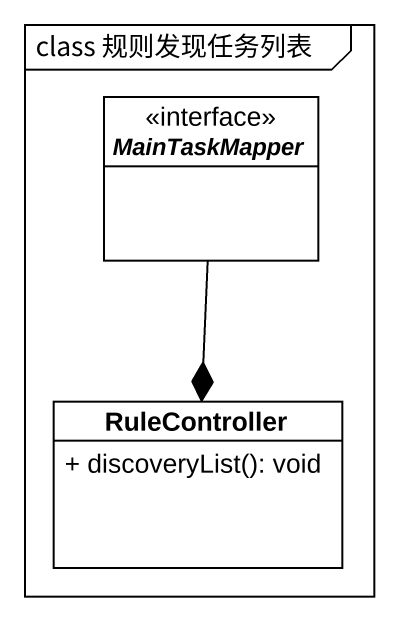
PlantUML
@startuml
mainframe class 规则发现任务列表
hide circle
hide empty members
skinparam classAttributeIconSize 0
interface MainTaskMapper <<interface>>
class RuleController {
  + discoveryList(): void
}
MainTaskMapper --* RuleController
@enduml
